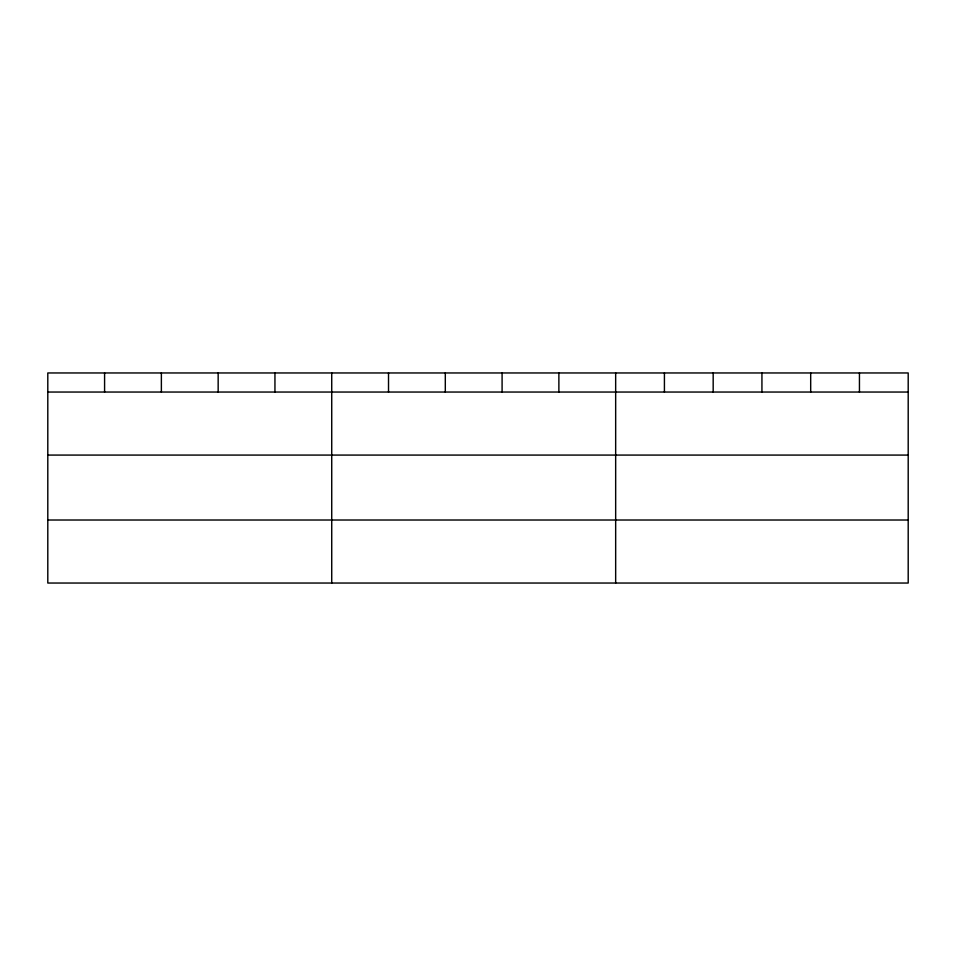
<?xml version="1.0" encoding="UTF-8"?>
<svg xmlns="http://www.w3.org/2000/svg" width="956" height="956" viewBox="0 0 956 956"><rect width="100%" height="100%" fill="white"/><g stroke="black" fill="none" stroke-linecap="round" stroke-linejoin="round"><path stroke-width="1.43" d="M908.2 455.08L908.2 372.96L47.8 372.96L47.8 583.04L908.2 583.04L908.2 455.08L47.8 455.08M47.8 392.044L908.2 392.044M47.8 520.016L908.2 520.016M859.444 372.96L859.444 392.044M810.688 372.96L810.688 392.044M761.932 372.96L761.932 392.044M713.176 372.96L713.176 392.044M664.42 372.96L664.42 392.044M615.664 372.96L615.664 583.04M558.878 372.96L558.878 392.044M502.091 372.96L502.091 392.044M445.305 372.96L445.305 392.044M388.518 372.96L388.518 392.044M331.732 372.96L331.732 583.04M274.946 372.96L274.946 392.044M218.159 372.96L218.159 392.044M161.373 372.96L161.373 392.044M104.586 372.96L104.586 392.044"/></g></svg>
